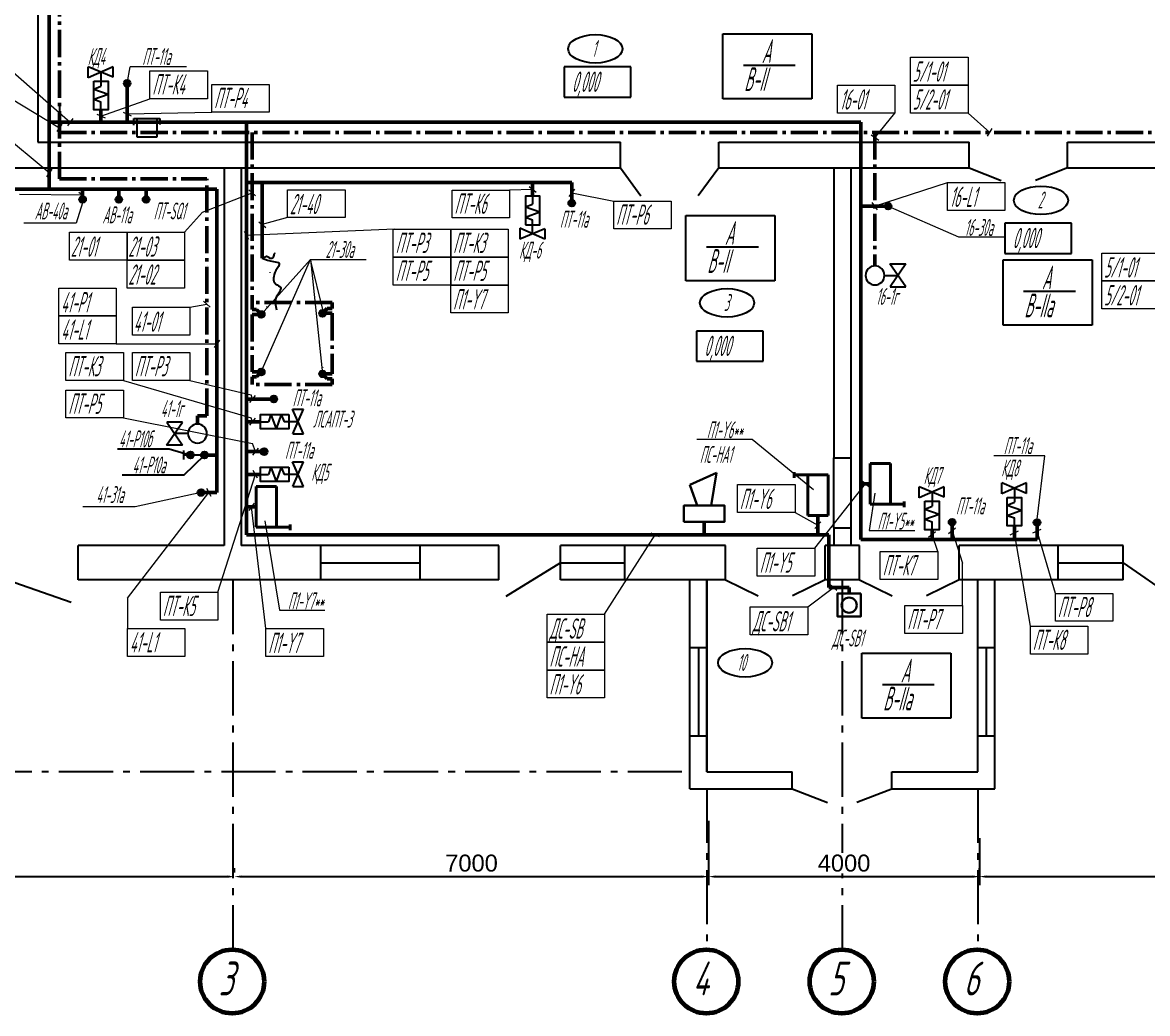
# Model space of a CAD drawing. Header units: millimetres. Extents: x -680 to 9204, y -4430 to 7779.
# Drawn here: x 4009 to 4175.1, y -3058.2 to -2911.9 of the extents above; entities that cross this region are included whole.
import ezdxf
from ezdxf.enums import TextEntityAlignment as Align

# ---------------------------------------------------------------- set-up
doc = ezdxf.new("R2010")
doc.units = ezdxf.units.MM
doc.linetypes.add('gost6', pattern=[12, 8, -1.5, 1, -1.5])
doc.layers.get('Defpoints').update_dxf_attribs({"color": 33})
for name, color, linetype, lineweight in [('Арматура', 1, 'Continuous', 25), ('Выноска', 137, 'Continuous', 20), ('Датчики', 31, 'Continuous', 50), ('оборудование', 7, 'Continuous', 40), ('Первичник', 210, 'Continuous', 25), ('Пн.кабель', 4, 'Continuous', 50), ('Строительный', 7, 'Continuous', 25), ('Текст_КИП', 2, 'Continuous', 25), ('Эл.кабель', 2, 'Continuous', 50)]:
    doc.layers.add(name, color=color, linetype=linetype, lineweight=lineweight)
doc.layers.add('Осевая', color=130, linetype='gost6')
doc.layers.add('ТЕКСТ', color=2, linetype='Continuous')
doc.styles.add('Simplex', font='simplex.shx', dxfattribs={"width": 0.7, "oblique": 15})
doc.styles.get("Standard").update_dxf_attribs({"font": 'arial.ttf'})
doc.dimstyles.new('ISO-25', dxfattribs={"dimtxt": 2.5, "dimasz": 2.5, "dimexe": 1.25, "dimexo": 0.625, "dimtad": 1, "dimtxsty": 'Standard', "dimcen": 2.5, "dimadec": 0, "dimazin": 0, "dimtfac": 1, "dimtmove": 0, "dimatfit": 3, "dimfxl": 1, "dimarcsym": 0})

# ---------------------------------------------------------------- blocks, each defined once
blk = doc.blocks.new('A$C1EE30751')
at = {"layer": 'Арматура', "linetype": 'ByBlock'}
for p, q in [((2.43, 2.83), (2.43, 0)), ((4.84, -1.65), (0, 1.68)), ((0, 1.68), (0, -1.68)), ((0, -1.68), (4.84, 1.66)), ((4.84, 1.66), (4.84, -1.65))]:
    blk.add_line(p, q, dxfattribs=at)
blk.add_circle((2.43, 4.83), 2, dxfattribs=at)
blk = doc.blocks.new('В1')
for p, q in [((6.96, -1.54), (0, 1.54)), ((0, 1.54), (0, -1.54)), ((6.96, 1.4), (0, -1.54)), ((6.96, 1.4), (6.96, -1.54))]:
    blk.add_line(p, q)
blk = doc.blocks.new('*D52')
at = {"color": 0, "lineweight": -2, "ltscale": 0.2, "transparency": 16777216}
for p, q in [((3965.32, -3032.31), (3965.32, -3039.23)), ((4040.32, -3037.36), (4040.32, -3036.73)), ((3966.32, -3037.98), (4039.32, -3037.98))]:
    blk.add_line(p, q, dxfattribs=at)
at = {"color": 0, "ltscale": 0.2, "transparency": 16777216}
for points in [[(3966.32, -3037.81), (3966.32, -3038.15), (3965.32, -3037.98)], [(4039.32, -3037.81), (4039.32, -3038.15), (4040.32, -3037.98)]]:
    blk.add_solid(points, dxfattribs=at)
at = {"layer": 'Defpoints', "color": 0, "ltscale": 0.2, "transparency": 16777216}
for p in [(3965.32, -3031.69), (4040.32, -3037.98), (4040.32, -3037.98)]:
    blk.add_point(p, dxfattribs=at)
at = {"color": 0, "ltscale": 0.2, "transparency": 16777216, "insert": (4002.82, -3036), "char_height": 2.5, "attachment_point": 5, "bg_fill": 3, "box_fill_scale": 1.1, "bg_fill_color": 256, "bg_fill_true_color": 13158600, "bg_fill_transparency": 0}
blk.add_mtext('7500', dxfattribs=at)
blk = doc.blocks.new('_None')
blk = doc.blocks.new('*D53')
at = {"color": 0, "lineweight": -2, "ltscale": 0.2, "transparency": 16777216}
for p, q in [((4110.32, -3029.77), (4110.32, -3039.23)), ((4040.32, -3037.36), (4040.32, -3036.73)), ((4041.32, -3037.98), (4109.32, -3037.98))]:
    blk.add_line(p, q, dxfattribs=at)
at = {"color": 0, "ltscale": 0.2, "transparency": 16777216}
for points in [[(4041.32, -3037.81), (4041.32, -3038.15), (4040.32, -3037.98)], [(4109.32, -3037.81), (4109.32, -3038.15), (4110.32, -3037.98)]]:
    blk.add_solid(points, dxfattribs=at)
at = {"layer": 'Defpoints', "color": 0, "ltscale": 0.2, "transparency": 16777216}
for p in [(4110.32, -3029.14), (4040.32, -3037.98), (4110.32, -3037.98)]:
    blk.add_point(p, dxfattribs=at)
at = {"color": 0, "ltscale": 0.2, "transparency": 16777216, "insert": (4075.32, -3036), "char_height": 2.5, "attachment_point": 5, "bg_fill": 3, "box_fill_scale": 1.1, "bg_fill_color": 256, "bg_fill_true_color": 13158600, "bg_fill_transparency": 0}
blk.add_mtext('7000', dxfattribs=at)
blk = doc.blocks.new('*D54')
at = {"color": 0, "lineweight": -2, "ltscale": 0.2, "transparency": 16777216}
for p, q in [((4110.32, -3032.31), (4110.32, -3039.23)), ((4150.32, -3032.31), (4150.32, -3039.23)), ((4111.32, -3037.98), (4149.32, -3037.98))]:
    blk.add_line(p, q, dxfattribs=at)
at = {"color": 0, "ltscale": 0.2, "transparency": 16777216}
for points in [[(4111.32, -3037.81), (4111.32, -3038.15), (4110.32, -3037.98)], [(4149.32, -3037.81), (4149.32, -3038.15), (4150.32, -3037.98)]]:
    blk.add_solid(points, dxfattribs=at)
at = {"layer": 'Defpoints', "color": 0, "ltscale": 0.2, "transparency": 16777216}
for p in [(4110.32, -3031.69), (4150.32, -3031.69), (4150.32, -3037.98)]:
    blk.add_point(p, dxfattribs=at)
at = {"color": 0, "ltscale": 0.2, "transparency": 16777216, "insert": (4130.32, -3036), "char_height": 2.5, "attachment_point": 5, "bg_fill": 3, "box_fill_scale": 1.1, "bg_fill_color": 256, "bg_fill_true_color": 13158600, "bg_fill_transparency": 0}
blk.add_mtext('4000', dxfattribs=at)
blk = doc.blocks.new('*D55')
at = {"color": 0, "lineweight": -2, "ltscale": 0.2, "transparency": 16777216}
for p, q in [((4220.32, -3030.51), (4220.32, -3039.23)), ((4150.32, -3037.36), (4150.32, -3036.73)), ((4151.32, -3037.98), (4219.32, -3037.98))]:
    blk.add_line(p, q, dxfattribs=at)
at = {"color": 0, "ltscale": 0.2, "transparency": 16777216}
for points in [[(4151.32, -3037.81), (4151.32, -3038.15), (4150.32, -3037.98)], [(4219.32, -3037.81), (4219.32, -3038.15), (4220.32, -3037.98)]]:
    blk.add_solid(points, dxfattribs=at)
at = {"layer": 'Defpoints', "color": 0, "ltscale": 0.2, "transparency": 16777216}
for p in [(4220.32, -3029.88), (4150.32, -3037.98), (4220.32, -3037.98)]:
    blk.add_point(p, dxfattribs=at)
at = {"color": 0, "ltscale": 0.2, "transparency": 16777216, "insert": (4185.32, -3036), "char_height": 2.5, "attachment_point": 5, "bg_fill": 3, "box_fill_scale": 1.1, "bg_fill_color": 256, "bg_fill_true_color": 13158600, "bg_fill_transparency": 0}
blk.add_mtext('7000', dxfattribs=at)
blk = doc.blocks.new('Конечник')
at = {"layer": 'оборудование', "color": 0}
for p, q in [((8067.69, -7992.4), (8068.54, -7992.4)), ((8068.12, -7997.4), (8068.12, -7992.4)), ((8068.12, -7994.4), (8074.12, -7994.4)), ((8074.12, -7994.4), (8074.12, -7997.4)), ((8074.12, -7997.4), (8068.12, -7997.4))]:
    blk.add_line(p, q, dxfattribs=at)

msp = doc.modelspace()

# ---------------------------------------------------------------- hatches: boundary and pattern name
at = {"layer": 'Первичник'}
h = msp.add_hatch(color=256, dxfattribs=at)
edge = h.paths.add_edge_path()
edge.add_arc((4024.475, -2920.922), 0.5, 0, 360)
h = msp.add_hatch(color=256, dxfattribs=at)
edge = h.paths.add_edge_path()
edge.add_arc((4017.895, -2938.05), 0.5, 0, 360)
h = msp.add_hatch(color=256, dxfattribs=at)
edge = h.paths.add_edge_path()
edge.add_arc((4023.253, -2938.05), 0.5, 0, 360)
h = msp.add_hatch(color=256, dxfattribs=at)
edge = h.paths.add_edge_path()
edge.add_arc((4027.271, -2938.05), 0.5, 0, 360)
h = msp.add_hatch(color=256, dxfattribs=at)
edge = h.paths.add_edge_path()
edge.add_arc((4090.118, -2938.603), 0.5, 0, 360)
h = msp.add_hatch(color=256, dxfattribs=at)
edge = h.paths.add_edge_path()
edge.add_arc((4136.839, -2939.034), 0.5, 0, 360)
h = msp.add_hatch(color=256, dxfattribs=at)
edge = h.paths.add_edge_path()
edge.add_arc((4044.278, -2955.013), 0.5, 0, 360)
h = msp.add_hatch(color=256, dxfattribs=at)
edge = h.paths.add_edge_path()
edge.add_arc((4053.318, -2954.854), 0.5, 0, 360)
h = msp.add_hatch(color=256, dxfattribs=at)
edge = h.paths.add_edge_path()
edge.add_arc((4044.278, -2963.511), 0.5, 0, 360)
h = msp.add_hatch(color=256, dxfattribs=at)
edge = h.paths.add_edge_path()
edge.add_arc((4053.318, -2963.792), 0.5, 0, 360)
h = msp.add_hatch(color=256, dxfattribs=at)
edge = h.paths.add_edge_path()
edge.add_arc((4046.127, -2967.504), 0.5, 0, 360)
h = msp.add_hatch(color=256, dxfattribs=at)
edge = h.paths.add_edge_path()
edge.add_arc((4044.685, -2975.269), 0.5, 0, 360)
h = msp.add_hatch(color=256, dxfattribs=at)
edge = h.paths.add_edge_path()
edge.add_arc((4033.807, -2975.769), 0.5, 0, 360)
h = msp.add_hatch(color=256, dxfattribs=at)
edge = h.paths.add_edge_path()
edge.add_arc((4035.882, -2975.769), 0.5, 0, 360)
h = msp.add_hatch(color=256, dxfattribs=at)
edge = h.paths.add_edge_path()
edge.add_arc((4035.382, -2981.306), 0.5, 0, 360)
h = msp.add_hatch(color=256, dxfattribs=at)
edge = h.paths.add_edge_path()
edge.add_arc((4146.27, -2985.687), 0.5, 0, 360)
h = msp.add_hatch(color=256, dxfattribs=at)
edge = h.paths.add_edge_path()
edge.add_arc((4158.814, -2985.717), 0.5, 0, 360)

# ---------------------------------------------------------------- linework, layer by layer
at = {"color": 6}
for p, q in [((4112.434, -2913.591), (4125.573, -2913.591)), ((4112.434, -2923.203), (4112.434, -2913.591)), ((4125.573, -2913.591), (4125.573, -2923.203)), ((4115.459, -2918.214), (4123.126, -2918.214)), ((4125.573, -2923.203), (4112.434, -2923.203)), ((4106.98, -2940.425), (4120.119, -2940.425)), ((4106.98, -2950.038), (4106.98, -2940.425)), ((4120.119, -2940.425), (4120.119, -2950.038)), ((4110.006, -2945.048), (4117.672, -2945.048)), ((4153.796, -2946.979), (4166.935, -2946.979)), ((4153.796, -2956.591), (4153.796, -2946.979)), ((4166.935, -2946.979), (4166.935, -2956.591)), ((4120.119, -2950.038), (4106.98, -2950.038)), ((4156.822, -2951.602), (4164.488, -2951.602)), ((4166.935, -2956.591), (4153.796, -2956.591)), ((4132.949, -3004.999), (4146.088, -3004.999)), ((4132.949, -3014.611), (4132.949, -3004.999)), ((4146.088, -3004.999), (4146.088, -3014.611)), ((4135.975, -3009.622), (4143.641, -3009.622)), ((4146.088, -3014.611), (4132.949, -3014.611))]:
    msp.add_line(p, q, dxfattribs=at)
for p, q in [((4020.598, -2919.274), (4020.598, -2921.33)), ((4019.543, -2921.757), (4020.598, -2921.33)), ((4019.543, -2921.757), (4021.653, -2922.513)), ((4019.543, -2923.268), (4021.653, -2922.513)), ((4019.543, -2923.268), (4020.598, -2923.646)), ((4020.598, -2924.829), (4020.598, -2923.646)), ((4025.466, -2927.065), (4025.466, -2926.1)), ((4025.466, -2926.1), (4029.305, -2926.1)), ((4025.92, -2926.308), (4025.92, -2928.808)), ((4028.92, -2928.808), (4028.92, -2926.308)), ((4029.305, -2926.1), (4029.305, -2926.99)), ((4025.92, -2928.808), (4028.92, -2928.808)), ((4084.335, -2937.571), (4084.335, -2938.755)), ((4083.28, -2939.132), (4084.335, -2938.755)), ((4083.28, -2939.132), (4085.39, -2939.888)), ((4083.28, -2940.643), (4085.39, -2939.888)), ((4083.28, -2940.643), (4084.335, -2941.07)), ((4084.335, -2943.126), (4084.335, -2941.07)), ((4045.701, -2969.804), (4045.323, -2970.859)), ((4045.701, -2969.804), (4046.456, -2971.914)), ((4047.212, -2969.804), (4046.456, -2971.914)), ((4047.212, -2969.804), (4047.639, -2970.859)), ((4044.14, -2970.859), (4045.323, -2970.859)), ((4049.695, -2970.859), (4047.639, -2970.859)), ((4023.033, -2974.842), (4030.67, -2974.842)), ((4030.67, -2974.842), (4033.807, -2975.769)), ((4032.818, -2975.118), (4032.818, -2976.421)), ((4035.882, -2975.769), (4032.818, -2975.769)), ((4032.89, -2978.701), (4035.882, -2975.769)), ((4045.701, -2977.57), (4045.323, -2978.625)), ((4045.701, -2977.57), (4046.456, -2979.68)), ((4047.212, -2977.57), (4046.456, -2979.68)), ((4047.212, -2977.57), (4047.639, -2978.625)), ((4023.732, -2978.701), (4032.89, -2978.701)), ((4044.14, -2978.625), (4045.323, -2978.625)), ((4049.695, -2978.625), (4047.639, -2978.625)), ((4143.311, -2981.249), (4143.311, -2983.305)), ((4155.473, -2980.677), (4155.473, -2982.733)), ((4154.418, -2983.16), (4155.473, -2982.733)), ((4142.256, -2983.732), (4143.311, -2983.305)), ((4142.256, -2983.732), (4144.366, -2984.487)), ((4142.256, -2985.243), (4144.366, -2984.487)), ((4154.418, -2983.16), (4156.528, -2983.915)), ((4154.418, -2984.671), (4156.528, -2983.915)), ((4154.418, -2984.671), (4155.473, -2985.048)), ((4142.256, -2985.243), (4143.311, -2985.62)), ((4143.311, -2986.803), (4143.311, -2985.62)), ((4155.473, -2986.232), (4155.473, -2985.048))]:
    msp.add_line(p, q)
at = {"color": 3, "linetype": 'Continuous', "ltscale": 0.1}
for p, q in [((4098.85, -2918.504), (4088.99, -2918.504)), ((4088.99, -2918.504), (4088.99, -2922.955)), ((4098.85, -2922.955), (4098.85, -2918.504)), ((4088.99, -2922.955), (4098.85, -2922.955)), ((4163.911, -2941.561), (4154.05, -2941.561)), ((4154.05, -2941.561), (4154.05, -2946.013)), ((4163.911, -2946.013), (4163.911, -2941.561)), ((4154.05, -2946.013), (4163.911, -2946.013)), ((4118.385, -2957.475), (4108.524, -2957.475)), ((4108.524, -2957.475), (4108.524, -2961.926)), ((4118.385, -2961.926), (4118.385, -2957.475)), ((4108.524, -2961.926), (4118.385, -2961.926))]:
    msp.add_line(p, q, dxfattribs=at)
at = {"color": 3}
for p, q in [((4036.31, -2947.843), (4036.31, -2947.823)), ((4045.611, -2948.904), (4045.611, -2948.854)), ((4036.035, -2951.059), (4036.087, -2951.089)), ((4036.135, -2951.149), (4036.135, -2951.089)), ((4036.135, -2951.089), (4036.135, -2951.149)), ((4038.81, -2951.264), (4038.81, -2951.324)), ((4043.138, -2953.254), (4042.976, -2953.254)), ((4045.099, -2953.85), (4045.099, -2953.93)), ((4045.099, -2953.93), (4045.125, -2953.931)), ((4053.809, -2954.715), (4053.809, -2954.704))]:
    msp.add_line(p, q, dxfattribs=at)
at = {"color": 7, "lineweight": 30}
for p, q in [((4107.546, -2980.145), (4111.491, -2978.382)), ((4111.491, -2978.382), (4110.717, -2983.218)), ((4108.562, -2983.048), (4107.546, -2980.145))]:
    msp.add_line(p, q, dxfattribs=at)
for points in [[(4019.543, -2920.609), (4021.653, -2920.609), (4021.653, -2924.829), (4019.543, -2924.829)], [(4083.28, -2941.792), (4085.39, -2941.792), (4085.39, -2937.571), (4083.28, -2937.571)], [(4048.36, -2969.804), (4048.36, -2971.914), (4044.14, -2971.914), (4044.14, -2969.804)], [(4048.36, -2977.57), (4048.36, -2979.68), (4044.14, -2979.68), (4044.14, -2977.57)], [(4142.256, -2982.583), (4144.366, -2982.583), (4144.366, -2986.803), (4142.256, -2986.803)], [(4154.418, -2982.011), (4156.528, -2982.011), (4156.528, -2986.232), (4154.418, -2986.232)]]:
    msp.add_lwpolyline(points, close=True)
msp.add_lwpolyline([(4106.67, -2985.618), (4112.67, -2985.618), (4112.67, -2983.218), (4106.67, -2983.218)], close=True, dxfattribs=at)
at = {"color": 3, "lineweight": 30}
msp.add_lwpolyline([(4132.788, -2996.186), (4129.356, -2996.186), (4129.356, -2999.618), (4132.788, -2999.618)], close=True, dxfattribs=at)
at = {"color": 7, "lineweight": 30}
msp.add_circle((4131.074, -2997.928), 1.115, dxfattribs=at)
at = {"lineweight": 60}
for centre in [(4039.98, -3053.46), (4109.98, -3053.46), (4129.98, -3053.46), (4149.98, -3053.46)]:
    msp.add_circle(centre, 4.718, dxfattribs=at)
for points in [[(4044.418, -2946.736), (4045.208, -2946.47), (4045.552, -2946.697), (4046.094, -2946.571), (4046.271, -2946.014), (4046.322, -2945.989)], [(4044.418, -2946.736), (4046.086, -2947.213), (4046.908, -2947.47), (4046.445, -2948.554), (4046.445, -2950.554), (4047.114, -2951.014), (4046.548, -2952.349), (4046.548, -2954.334)]]:
    msp.add_spline(points, degree=3)
at = {"layer": 'Defpoints', "ltscale": 0.2}
for p, q in [((4014.463, -2924.144), (4014.463, -2927.366)), ((4128.811, -2933.404), (4128.811, -2976.204))]:
    msp.add_line(p, q, dxfattribs=at)
at = {"layer": 'Defpoints'}
for centre in [(4093.588, -2915.825), (4159.392, -2938.182), (4113.049, -2953.306), (4115.712, -3006.425)]:
    msp.add_ellipse(centre, major_axis=(-4, 0), ratio=0.525, dxfattribs=at)
at = {"layer": 'Выноска', "color": 3}
for p, q in [((4005.556, -2917.492), (4016.046, -2926.656)), ((4005.556, -2922.134), (4014.468, -2927.462)), ((4020.598, -2925.742), (4027.837, -2923.18)), ((4016.433, -2926.112), (4015.659, -2927.199)), ((4019.986, -2925.475), (4021.209, -2926.009)), ((4023.863, -2925.153), (4025.086, -2925.688)), ((4024.475, -2925.42), (4036.971, -2925.184)), ((4012.968, -2934.146), (4005.556, -2928.022)), ((4014.855, -2926.918), (4014.081, -2928.006)), ((4013.355, -2933.602), (4012.581, -2934.69)), ((4084.335, -2936.56), (4080.938, -2936.668)), ((4083.824, -2936.131), (4084.847, -2936.989)), ((4090.531, -2936.552), (4089.705, -2937.599)), ((4134.817, -2939.034), (4145.571, -2935.548)), ((4008.573, -2937.293), (4017.895, -2937.365)), ((4017.351, -2936.978), (4018.438, -2937.752)), ((4090.118, -2937.076), (4096.314, -2938.283)), ((4134.43, -2938.491), (4135.204, -2939.578)), ((4043.907, -2941.337), (4044.93, -2942.194)), ((4048.164, -2940.737), (4044.418, -2941.766)), ((4042.449, -2943.938), (4041.786, -2942.78)), ((4063.951, -2942.441), (4042.117, -2943.359)), ((4022.863, -2959.359), (4037.724, -2959.359)), ((4038.118, -2958.821), (4037.329, -2959.898)), ((4023.933, -2964.761), (4042.762, -2970.257)), ((4033.74, -2964.761), (4042.762, -2966.902)), ((4043.38, -2966.98), (4042.553, -2968.028)), ((4042.967, -2967.504), (4042.762, -2966.902)), ((4023.933, -2970.292), (4042.991, -2974.066)), ((4043.38, -2970.335), (4042.553, -2971.383)), ((4042.967, -2970.859), (4042.762, -2970.257)), ((4043.814, -2974.745), (4042.988, -2975.793)), ((4043.401, -2975.269), (4042.991, -2974.066)), ((4043.733, -2979.204), (4043.069, -2978.046)), ((4037.88, -2996.017), (4043.401, -2978.625)), ((4134.003, -2980.472), (4132.99, -2979.603)), ((4024.514, -2996.865), (4036.553, -2981.306)), ((4036.884, -2981.885), (4036.221, -2980.727)), ((4126.011, -2989.524), (4133.497, -2980.038)), ((4043.214, -2982.888), (4042.425, -2983.965)), ((4044.969, -3001.378), (4042.82, -2983.426)), ((4123.081, -2984.258), (4126.455, -2986.12)), ((4126.015, -2986.621), (4126.896, -2985.618)), ((4094.967, -2999.261), (4102.413, -2987.531)), ((4101.802, -2987.263), (4103.025, -2987.798)), ((4143.825, -2987.103), (4142.797, -2987.955)), ((4144.17, -2990.014), (4143.311, -2987.529)), ((4146.784, -2986.545), (4145.756, -2987.396)), ((4146.27, -2986.971), (4147.807, -2991.711)), ((4154.865, -2987.519), (4156.08, -2986.967)), ((4157.824, -3001.024), (4155.473, -2987.243)), ((4158.207, -2987.262), (4159.422, -2986.709)), ((4161.517, -2996.182), (4158.814, -2986.986)), ((4147.802, -2997.972), (4147.807, -2991.711)), ((4124.962, -2998.19), (4128.749, -2995.315)), ((4129.255, -2995.749), (4128.242, -2994.88)), ((4024.514, -2996.865), (4024.514, -3001.378))]:
    msp.add_line(p, q, dxfattribs=at)
at = {"layer": 'Выноска', "color": 6, "linetype": 'Continuous'}
for p, q in [((4024.475, -2920.922), (4024.916, -2918.468)), ((4033.218, -2918.468), (4024.916, -2918.468)), ((4017.895, -2938.55), (4016.969, -2941.536)), ((4136.839, -2939.034), (4147.213, -2943.571)), ((4016.969, -2941.536), (4009.239, -2941.536)), ((4147.213, -2943.571), (4153.944, -2943.571)), ((4044.278, -2963.511), (4051.557, -2946.916)), ((4051.557, -2946.916), (4044.278, -2955.013)), ((4053.463, -2954.704), (4051.557, -2946.916)), ((4051.557, -2946.916), (4059.778, -2946.916)), ((4051.557, -2946.916), (4053.318, -2963.792)), ((4108.588, -2973.447), (4116.764, -2973.447)), ((4116.764, -2973.447), (4125.806, -2980.85)), ((4159.946, -2975.884), (4152.432, -2975.884)), ((4158.814, -2985.217), (4159.946, -2975.884)), ((4035.382, -2981.306), (4025.677, -2983.399)), ((4134.88, -2981.375), (4134.016, -2986.919)), ((4025.677, -2983.399), (4017.947, -2983.399)), ((4044.806, -2985.501), (4046.955, -2998.684)), ((4134.016, -2986.919), (4140.747, -2986.919)), ((4046.955, -2998.684), (4053.686, -2998.684))]:
    msp.add_line(p, q, dxfattribs=at)
at = {"layer": 'Выноска', "color": 4}
for p, q in [((4134.887, -2928.947), (4137.842, -2925.31)), ((4151.863, -2928.156), (4148.623, -2925.31)), ((4151.524, -2928.731), (4152.202, -2927.581)), ((4135.432, -2929.333), (4134.343, -2928.561)), ((4043.416, -2937.503), (4042.421, -2936.613)), ((4035.592, -2939.936), (4042.918, -2937.058)), ((4032.956, -2942.901), (4035.592, -2939.936)), ((4036.721, -2953.956), (4035.726, -2953.066)), ((4033.74, -2953.966), (4036.224, -2953.511))]:
    msp.add_line(p, q, dxfattribs=at)
for points in [[(4140.127, -2917.07), (4148.623, -2917.07), (4148.623, -2921.19), (4140.127, -2921.19)], [(4129.346, -2921.19), (4137.842, -2921.19), (4137.842, -2925.31), (4129.346, -2925.31)], [(4140.127, -2921.19), (4148.623, -2921.19), (4148.623, -2925.31), (4140.127, -2925.31)], [(4015.965, -2942.901), (4024.46, -2942.901), (4024.46, -2947.021), (4015.965, -2947.021)], [(4024.46, -2942.901), (4032.956, -2942.901), (4032.956, -2947.021), (4024.46, -2947.021)], [(4168.368, -2945.963), (4176.864, -2945.963), (4176.864, -2950.083), (4168.368, -2950.083)], [(4024.46, -2947.021), (4032.956, -2947.021), (4032.956, -2951.141), (4024.46, -2951.141)], [(4168.368, -2950.083), (4176.864, -2950.083), (4176.864, -2954.203), (4168.368, -2954.203)], [(4025.245, -2953.966), (4033.74, -2953.966), (4033.74, -2958.086), (4025.245, -2958.086)]]:
    msp.add_lwpolyline(points, close=True, dxfattribs=at)
at = {"layer": 'Выноска', "color": 3}
for points in [[(4027.837, -2919.06), (4036.332, -2919.06), (4036.332, -2923.18), (4027.837, -2923.18)], [(4036.971, -2921.064), (4045.466, -2921.064), (4045.466, -2925.184), (4036.971, -2925.184)], [(4145.571, -2935.548), (4154.066, -2935.548), (4154.066, -2939.668), (4145.571, -2939.668)], [(4048.164, -2936.617), (4056.659, -2936.617), (4056.659, -2940.737), (4048.164, -2940.737)], [(4072.443, -2936.668), (4080.938, -2936.668), (4080.938, -2940.788), (4072.443, -2940.788)], [(4096.314, -2938.283), (4104.809, -2938.283), (4104.809, -2942.403), (4096.314, -2942.403)], [(4063.76, -2942.441), (4072.255, -2942.441), (4072.255, -2946.561), (4063.76, -2946.561)], [(4072.255, -2942.441), (4080.751, -2942.441), (4080.751, -2946.561), (4072.255, -2946.561)], [(4063.76, -2946.561), (4072.255, -2946.561), (4072.255, -2950.681), (4063.76, -2950.681)], [(4072.255, -2946.561), (4080.751, -2946.561), (4080.751, -2950.681), (4072.255, -2950.681)], [(4014.367, -2951.119), (4022.863, -2951.119), (4022.863, -2955.239), (4014.367, -2955.239)], [(4072.255, -2950.681), (4080.751, -2950.681), (4080.751, -2954.801), (4072.255, -2954.801)], [(4014.367, -2955.239), (4022.863, -2955.239), (4022.863, -2959.359), (4014.367, -2959.359)], [(4015.437, -2960.641), (4023.933, -2960.641), (4023.933, -2964.761), (4015.437, -2964.761)], [(4025.245, -2960.641), (4033.74, -2960.641), (4033.74, -2964.761), (4025.245, -2964.761)], [(4015.437, -2966.172), (4023.933, -2966.172), (4023.933, -2970.292), (4015.437, -2970.292)], [(4114.585, -2980.138), (4123.081, -2980.138), (4123.081, -2984.258), (4114.585, -2984.258)], [(4117.515, -2989.524), (4126.011, -2989.524), (4126.011, -2993.644), (4117.515, -2993.644)], [(4135.674, -2990.014), (4144.17, -2990.014), (4144.17, -2994.134), (4135.674, -2994.134)], [(4029.385, -2996.017), (4037.88, -2996.017), (4037.88, -3000.137), (4029.385, -3000.137)], [(4161.517, -2996.182), (4170.012, -2996.182), (4170.012, -3000.302), (4161.517, -3000.302)], [(4139.306, -2997.972), (4147.802, -2997.972), (4147.802, -3002.092), (4139.306, -3002.092)], [(4086.472, -2999.261), (4094.967, -2999.261), (4094.967, -3003.381), (4086.472, -3003.381)], [(4116.466, -2998.19), (4124.962, -2998.19), (4124.962, -3002.31), (4116.466, -3002.31)], [(4024.514, -3001.378), (4033.009, -3001.378), (4033.009, -3005.498), (4024.514, -3005.498)], [(4044.969, -3001.378), (4053.465, -3001.378), (4053.465, -3005.498), (4044.969, -3005.498)], [(4157.824, -3001.024), (4166.32, -3001.024), (4166.32, -3005.144), (4157.824, -3005.144)], [(4086.472, -3003.381), (4094.967, -3003.381), (4094.967, -3007.501), (4086.472, -3007.501)], [(4086.472, -3007.501), (4094.967, -3007.501), (4094.967, -3011.621), (4086.472, -3011.621)]]:
    msp.add_lwpolyline(points, close=True, dxfattribs=at)
at = {"layer": 'Осевая', "color": 5}
for p, q in [((4040.061, -2994.204), (4040.061, -3048.742)), ((4130.061, -2994.204), (4130.061, -3048.742)), ((4106.387, -3022.504), (3942.495, -3022.504)), ((4110.061, -3025.004), (4110.061, -3048.742)), ((4150.061, -3025.004), (4150.061, -3048.742))]:
    msp.add_line(p, q, dxfattribs=at)
at = {"layer": 'Первичник'}
for centre in [(4024.475, -2920.922), (4017.895, -2938.05), (4023.253, -2938.05), (4027.271, -2938.05), (4090.118, -2938.603), (4136.839, -2939.034), (4044.278, -2955.013), (4053.318, -2954.854), (4044.278, -2963.511), (4053.318, -2963.792), (4046.127, -2967.504), (4044.685, -2975.269), (4033.807, -2975.769), (4035.882, -2975.769), (4035.382, -2981.306), (4146.27, -2985.687), (4158.814, -2985.717)]:
    msp.add_circle(centre, 0.5, dxfattribs=at)
at = {"layer": 'Пн.кабель', "linetype": 'gost6', "ltscale": 0.5}
for p, q in [((4014.468, -2877.033), (4014.468, -2935.023)), ((4014.468, -2928.156), (4181.027, -2928.156)), ((4042.918, -2928.156), (4042.918, -2954.279)), ((4134.887, -2928.156), (4134.887, -2947.861)), ((4014.468, -2935.023), (4036.224, -2935.023)), ((4036.224, -2969.973), (4036.224, -2935.023)), ((4054.758, -2953.265), (4042.918, -2953.265)), ((4043.57, -2954.279), (4042.918, -2954.279)), ((4044.278, -2955.013), (4043.57, -2954.279)), ((4053.318, -2954.854), (4054.026, -2954.12)), ((4053.318, -2954.854), (4054.758, -2954.854)), ((4054.026, -2954.12), (4054.758, -2954.12)), ((4054.758, -2954.12), (4054.758, -2953.265)), ((4054.758, -2954.854), (4054.758, -2963.792)), ((4042.918, -2955.013), (4042.918, -2963.511)), ((4044.278, -2955.013), (4042.918, -2955.013)), ((4044.278, -2963.511), (4042.918, -2963.511)), ((4042.918, -2964.245), (4042.918, -2965.38)), ((4043.57, -2964.245), (4042.918, -2964.245)), ((4044.278, -2963.511), (4043.57, -2964.245)), ((4053.318, -2963.792), (4054.026, -2964.526)), ((4053.318, -2963.792), (4054.758, -2963.792)), ((4054.026, -2964.526), (4054.758, -2964.526)), ((4054.758, -2964.526), (4054.758, -2965.38)), ((4054.758, -2965.38), (4042.918, -2965.38)), ((4034.852, -2971.201), (4034.852, -2969.973)), ((4034.852, -2969.973), (4036.224, -2969.973))]:
    msp.add_line(p, q, dxfattribs=at)
at = {"layer": 'Строительный', "ltscale": 0.2}
for p, q in [((4011.311, -2874.004), (4011.311, -2929.604)), ((4011.311, -2929.604), (4097.312, -2929.604)), ((4097.312, -2933.404), (4097.312, -2929.604)), ((4111.812, -2929.604), (4148.811, -2929.604)), ((4111.812, -2933.404), (4111.812, -2929.604)), ((4148.811, -2933.404), (4148.811, -2929.604)), ((4163.311, -2929.604), (4250.061, -2929.604)), ((4163.311, -2933.404), (4163.311, -2929.604)), ((3967.561, -2933.404), (4097.312, -2933.404)), ((4038.811, -2933.404), (4038.811, -2989.104)), ((4041.311, -2933.404), (4041.311, -2989.104)), ((4097.312, -2933.404), (4100.328, -2937.495)), ((4111.812, -2933.404), (4108.796, -2937.495)), ((4111.812, -2933.404), (4148.811, -2933.404)), ((4131.311, -2933.404), (4131.311, -2976.204)), ((4148.811, -2933.404), (4153.542, -2935.26)), ((4163.311, -2933.404), (4158.579, -2935.26)), ((4163.311, -2933.404), (4292.561, -2933.404)), ((4128.811, -2976.204), (4131.311, -2976.204)), ((4128.811, -2986.504), (4128.811, -2989.104)), ((4128.811, -2986.504), (4131.311, -2986.504)), ((4131.311, -2986.504), (4131.311, -2989.104)), ((4038.811, -2989.104), (4017.261, -2989.104)), ((4017.261, -2994.204), (4017.261, -2989.104)), ((4079.361, -2989.104), (4041.311, -2989.104)), ((4053.061, -2994.204), (4053.061, -2989.104)), ((4067.761, -2994.204), (4067.761, -2989.104)), ((4079.361, -2994.204), (4079.361, -2989.104)), ((4112.811, -2989.104), (4088.461, -2989.104)), ((4088.461, -2994.204), (4088.461, -2989.104)), ((4097.961, -2994.204), (4097.961, -2989.104)), ((4112.811, -2994.204), (4112.811, -2989.104)), ((4132.611, -2989.104), (4127.511, -2989.104)), ((4127.511, -2994.204), (4127.511, -2989.104)), ((4132.611, -2994.204), (4132.611, -2989.104)), ((4171.544, -2989.104), (4147.311, -2989.104)), ((4147.311, -2994.204), (4147.311, -2989.104)), ((4161.944, -2994.204), (4161.944, -2989.104)), ((4171.544, -2994.204), (4171.544, -2989.104)), ((4053.061, -2991.654), (4067.761, -2991.654)), ((4088.461, -2991.654), (4080.374, -2996.657)), ((4088.461, -2991.654), (4097.961, -2991.654)), ((4161.944, -2991.654), (4171.544, -2991.654)), ((4171.544, -2991.654), (4179.279, -2997.068)), ((4006.761, -2994.204), (4016.193, -2997.466)), ((4079.361, -2994.204), (4017.261, -2994.204)), ((4112.811, -2994.204), (4088.461, -2994.204)), ((4107.561, -3025.004), (4107.561, -2994.204)), ((4110.061, -3022.504), (4110.061, -2994.204)), ((4110.061, -2994.204), (4110.061, -3022.504)), ((4112.811, -2994.204), (4117.627, -2996.569)), ((4127.511, -2994.204), (4122.695, -2996.569)), ((4132.611, -2994.204), (4127.511, -2994.204)), ((4132.611, -2994.204), (4137.427, -2996.569)), ((4147.311, -2994.204), (4142.495, -2996.569)), ((4171.544, -2994.204), (4147.311, -2994.204)), ((4150.061, -3022.504), (4150.061, -2994.204)), ((4152.561, -3025.004), (4152.561, -2994.204)), ((4110.061, -3004.239), (4107.561, -3004.239)), ((4108.811, -3004.239), (4108.811, -3017.244)), ((4152.561, -3004.239), (4150.061, -3004.239)), ((4151.311, -3004.239), (4151.311, -3017.244)), ((4110.061, -3017.244), (4107.561, -3017.244)), ((4152.561, -3017.244), (4150.061, -3017.244)), ((4110.061, -3022.504), (4122.661, -3022.504)), ((4110.061, -3022.504), (4122.661, -3022.504)), ((4122.661, -3025.004), (4122.661, -3022.504)), ((4137.361, -3022.504), (4150.061, -3022.504)), ((4137.361, -3025.004), (4137.361, -3022.504)), ((4107.561, -3025.004), (4122.661, -3025.004)), ((4107.561, -3025.004), (4122.661, -3025.004)), ((4122.661, -3025.004), (4127.893, -3027.054)), ((4137.461, -3025.004), (4132.228, -3027.054)), ((4137.361, -3025.004), (4152.561, -3025.004)), ((4137.361, -3025.004), (4152.561, -3025.004))]:
    msp.add_line(p, q, dxfattribs=at)
at = {"layer": 'Строительный', "ltscale": 0.6}
for p, q in [((4128.811, -2986.504), (4128.811, -2976.204)), ((4131.311, -2976.204), (4131.311, -2986.504))]:
    msp.add_line(p, q, dxfattribs=at)
at = {"layer": 'ТЕКСТ', "color": 3}
msp.add_line((4036.115, -2951.149), (4036.135, -2951.149), dxfattribs=at)
at = {"layer": 'ТЕКСТ', "color": 3, "lineweight": -3, "ltscale": 0.2}
msp.add_line((4053.342, -2962.87), (4053.318, -2962.889), dxfattribs=at)
at = {"layer": 'Эл.кабель'}
for p, q in [((4012.968, -2888.902), (4012.968, -2936.523)), ((4024.475, -2920.922), (4024.475, -2926.656)), ((4020.598, -2924.829), (4020.598, -2926.656)), ((4012.968, -2926.656), (4132.794, -2926.656)), ((4042.117, -2926.656), (4042.117, -2987.531)), ((4132.794, -2926.656), (4132.794, -2988.254)), ((4037.724, -2936.523), (3968.634, -2936.523)), ((4017.895, -2938.034), (4017.895, -2936.523)), ((4023.253, -2938.05), (4023.253, -2936.523)), ((4027.271, -2938.05), (4027.271, -2936.523)), ((4037.724, -2974.217), (4037.724, -2936.523)), ((4090.118, -2935.549), (4042.117, -2935.549)), ((4044.418, -2935.549), (4044.418, -2946.736)), ((4084.335, -2937.571), (4084.335, -2935.549)), ((4090.118, -2938.603), (4090.118, -2935.549)), ((4132.794, -2939.034), (4136.839, -2939.034)), ((4046.127, -2967.504), (4042.117, -2967.504)), ((4044.14, -2970.859), (4042.117, -2970.859)), ((4037.724, -2981.306), (4037.724, -2974.217)), ((4037.724, -2975.769), (4035.882, -2975.769)), ((4044.685, -2975.269), (4042.117, -2975.269)), ((4044.14, -2978.625), (4042.117, -2978.625)), ((4035.382, -2981.306), (4037.724, -2981.306)), ((4132.794, -2980.038), (4134.199, -2980.038)), ((4042.117, -2983.426), (4043.522, -2983.426)), ((4126.455, -2984.709), (4126.455, -2987.531)), ((4109.67, -2987.531), (4109.67, -2985.618)), ((4146.27, -2985.687), (4146.27, -2988.254)), ((4155.473, -2986.232), (4155.473, -2988.254)), ((4158.814, -2985.717), (4158.814, -2988.254)), ((4042.117, -2987.531), (4128.074, -2987.531)), ((4128.074, -2995.315), (4128.074, -2987.531)), ((4143.311, -2986.803), (4143.311, -2988.254)), ((4132.794, -2988.254), (4158.814, -2988.254)), ((4128.074, -2995.315), (4131.072, -2995.315)), ((4131.072, -2995.315), (4131.072, -2996.186))]:
    msp.add_line(p, q, dxfattribs=at)

# ---------------------------------------------------------------- block references
at = {"xscale": -0.7, "yscale": 0.7, "zscale": 0.7}
for p, rotation in [((4138.269, -2947.559), 90), ((4031.471, -2974.303), 270)]:
    msp.add_blockref('A$C1EE30751', p, dxfattribs=dict(at, rotation=rotation))
at = {"layer": 'Арматура', "xscale": -0.5275185255268298, "yscale": 0.5275185255268298, "zscale": 0.5275185255268298}
for p, rotation in [((4018.722, -2919.292), 180), ((4049.677, -2968.983), 90), ((4049.677, -2976.749), 90), ((4141.435, -2981.267), 180), ((4153.597, -2980.695), 180)]:
    msp.add_blockref('В1', p, dxfattribs=dict(at, rotation=rotation))
at = {"layer": 'Арматура', "xscale": 0.5275185255268298, "yscale": 0.5275185255268298, "zscale": 0.5275185255268298}
msp.add_blockref('В1', (4082.459, -2943.108), dxfattribs=at)
at = {"layer": 'Датчики', "xscale": -1}
for p, rotation in [((12131.599, -11051.153), 270), ((-3869.445, 5089.407), 90), ((12040.922, -11054.542), 270)]:
    msp.add_blockref('Конечник', p, dxfattribs=dict(at, rotation=rotation))

# ---------------------------------------------------------------- texts
at = {"color": 6, "style": 'Simplex', "oblique": 15, "width": 0.4}
for s, p in [('А', (4118.178, -2917.912)), ('В-II', (4115.571, -2922.051)), ('А', (4112.724, -2944.746)), ('В-II', (4110.117, -2948.885)), ('А', (4159.54, -2951.3)), ('В-IIа', (4156.933, -2955.439)), ('А', (4138.693, -3009.32)), ('В-IIа', (4136.086, -3013.459))]:
    msp.add_text(s, height=3.5, dxfattribs=at).set_placement(p)
at = {"color": 7, "style": 'Simplex', "oblique": 15, "width": 0.4}
for p in [(4090.155, -2922.18), (4155.216, -2945.238), (4109.69, -2961.151)]:
    msp.add_text('0,000', height=3, dxfattribs=at).set_placement(p)
at = {"lineweight": -3, "style": 'Simplex', "oblique": 15, "width": 0.6}
for s, p in [('3', (4037.966, -3055.513)), ('4', (4107.966, -3055.513)), ('5', (4127.966, -3055.513)), ('6', (4147.966, -3055.513))]:
    msp.add_text(s, height=5, dxfattribs=at).set_placement(p)
at = {"layer": 'Defpoints', "style": 'Simplex', "oblique": 15, "width": 0.4}
for s, p in [('1', (4093.123, -2917.023)), ('2', (4158.926, -2939.38)), ('3', (4112.584, -2954.504)), ('10', (4114.537, -3007.623))]:
    msp.add_text(s, height=2.5, dxfattribs=at).set_placement(p)
at = {"layer": 'Текст_КИП', "style": 'Simplex', "oblique": 15, "width": 0.4}
for s, height, p in [('КД4', 2.5, (4018.654, -2918.205)), ('5/1-01', 3, (4140.464, -2920.681)), ('ПТ-К4', 3, (4028.185, -2922.575)), ('ПТ-P4', 3, (4037.32, -2924.58)), ('16-01', 3, (4129.683, -2924.801)), ('5/2-01', 3, (4140.464, -2924.801)), ('16-L1', 3, (4145.908, -2939.158)), ('21-40', 3, (4048.501, -2940.228)), ('ПТ-К6', 3, (4072.792, -2940.183)), ('ПТ-P6', 3, (4096.662, -2941.798)), ('ПТ-P3', 3, (4064.109, -2945.957)), ('ПТ-К3', 3, (4072.604, -2945.957)), ('21-01', 3, (4016.146, -2946.512)), ('21-03', 3, (4024.642, -2946.512)), ('5/1-01', 3, (4168.705, -2949.573)), ('21-02', 3, (4024.642, -2950.632)), ('ПТ-P5', 3, (4064.109, -2950.077)), ('ПТ-P5', 3, (4072.604, -2950.077)), ('П1-Y7', 3, (4072.592, -2954.292)), ('5/2-01', 3, (4168.705, -2953.693)), ('41-P1', 3, (4014.704, -2954.73)), ('41-01', 3, (4025.426, -2957.577)), ('41-L1', 3, (4014.716, -2958.755)), ('ПТ-К3', 3, (4015.786, -2964.157)), ('ПТ-P3', 3, (4025.594, -2964.157)), ('ПТ-P5', 3, (4015.786, -2969.688)), ('КД8', 2.5, (4153.524, -2978.941)), ('КД7', 2.5, (4142.073, -2980.038)), ('П1-Y6', 3, (4114.923, -2983.748)), ('П1-Y5', 3, (4117.852, -2993.135)), ('ПТ-К7', 3, (4136.023, -2993.53)), ('ПТ-К5', 3, (4029.734, -2999.533)), ('ПТ-P8', 3, (4161.866, -2999.698)), ('ДС-SВ1', 3, (4116.803, -3001.801)), ('ПТ-P7', 3, (4139.655, -3001.488)), ('ДС-SВ', 3, (4086.809, -3002.871)), ('41-L1', 3, (4024.862, -3004.894)), ('П1-Y7', 3, (4045.306, -3004.989)), ('ПТ-К8', 3, (4158.173, -3004.539)), ('ПС-НА', 3, (4086.809, -3006.991)), ('П1-Y6', 3, (4086.809, -3011.111))]:
    msp.add_text(s, height=height, dxfattribs=at).set_placement(p)
for s, p in [('ПТ-11а', (4028.783, -2918.205)), ('АВ-40а', (4013.206, -2941.003)), ('ПТ-SQ1', (4030.689, -2941.007)), ('ПТ-11а', (4090.434, -2942.218)), ('16-30а', (4150.186, -2943.429)), ('21-30а', (4055.84, -2946.685)), ('ПТ-11а', (4050.969, -2968.575)), ('41-Р10б', (4025.65, -2974.648)), ('ПТ-11а', (4155.965, -2975.627)), ('ПТ-11а', (4049.85, -2976.324)), ('ПС-НА1', (4111.371, -2976.933)), ('41-Р10а', (4027.669, -2978.491)), ('41-31а', (4021.914, -2982.866)), ('ПТ-11а', (4148.916, -2984.53)), ('П1-Y5**', (4137.883, -2986.778)), ('П1-Y7**', (4050.822, -2998.543)), ('ДС-SВ1', (4130.841, -3004.023))]:
    msp.add_text(s, height=2.5, dxfattribs=at).set_placement(p, align=Align.CENTER)
for s, p in [('АВ-11а', (4022.976, -2940.326)), ('КД-6', (4083.946, -2945.789)), ('16-1г', (4136.612, -2952.356)), ('41-1г', (4031.045, -2968.919)), ('ЛСАПТ-3', (4054.781, -2970.459)), ('П1-Y6**', (4112.683, -2972.043)), ('КД5', (4052.906, -2978.568))]:
    msp.add_text(s, height=2.5, dxfattribs=at).set_placement(p, align=Align.MIDDLE)

# ---------------------------------------------------------------- next in the draw order: dimensions: what is measured, and where the dimension line sits
at = {"color": 2, "ltscale": 0.2}
dim = msp.add_linear_dim(base=(4040.324, -3037.98), p1=(3965.324, -3031.688), p2=(4040.324, -3037.98), dimstyle='ISO-25', override={"dimasz": 1, "dimgap": 0.7, "dimdec": 0, "dimlfac": 100, "dimzin": 1, "dimadec": 3, "dimtdec": 0, "dimtmove": 1, "dimldrblk": 'None', "dimfxl": 100, "dimtfill": 1, "dimtfillclr": 256}, dxfattribs=at)
dim.commit()
dim.dimension.update_dxf_attribs({"geometry": '*D52', "text_midpoint": (4002.824, -3036.004)})

# ---------------------------------------------------------------- next in the draw order: dimensions: what is measured, and where the dimension line sits
dim = msp.add_linear_dim(base=(4110.324, -3037.98), p1=(4040.324, -3037.98), p2=(4110.324, -3029.144), dimstyle='ISO-25', override={"dimasz": 1, "dimgap": 0.7, "dimdec": 0, "dimlfac": 100, "dimzin": 1, "dimadec": 3, "dimtdec": 0, "dimtmove": 1, "dimldrblk": 'None', "dimfxl": 100, "dimtfill": 1, "dimtfillclr": 256}, dxfattribs=at)
dim.commit()
dim.dimension.update_dxf_attribs({"geometry": '*D53', "text_midpoint": (4075.324, -3036.004)})

# ---------------------------------------------------------------- next in the draw order: dimensions: what is measured, and where the dimension line sits
dim = msp.add_linear_dim(base=(4150.324, -3037.98), p1=(4110.324, -3031.688), p2=(4150.324, -3031.688), dimstyle='ISO-25', override={"dimasz": 1, "dimgap": 0.7, "dimdec": 0, "dimlfac": 100, "dimzin": 1, "dimadec": 3, "dimtdec": 0, "dimtmove": 1, "dimldrblk": 'None', "dimfxl": 100, "dimtfill": 1, "dimtfillclr": 256}, dxfattribs=at)
dim.commit()
dim.dimension.update_dxf_attribs({"geometry": '*D54', "text_midpoint": (4130.324, -3036.004)})

# ---------------------------------------------------------------- next in the draw order: dimensions: what is measured, and where the dimension line sits
dim = msp.add_linear_dim(base=(4220.324, -3037.98), p1=(4150.324, -3037.98), p2=(4220.324, -3029.885), dimstyle='ISO-25', override={"dimasz": 1, "dimgap": 0.7, "dimdec": 0, "dimlfac": 100, "dimzin": 1, "dimadec": 3, "dimtdec": 0, "dimtmove": 1, "dimldrblk": 'None', "dimfxl": 100, "dimtfill": 1, "dimtfillclr": 256}, dxfattribs=at)
dim.commit()
dim.dimension.update_dxf_attribs({"geometry": '*D55', "text_midpoint": (4185.324, -3036.004)})

doc.saveas('drawing.dxf')
